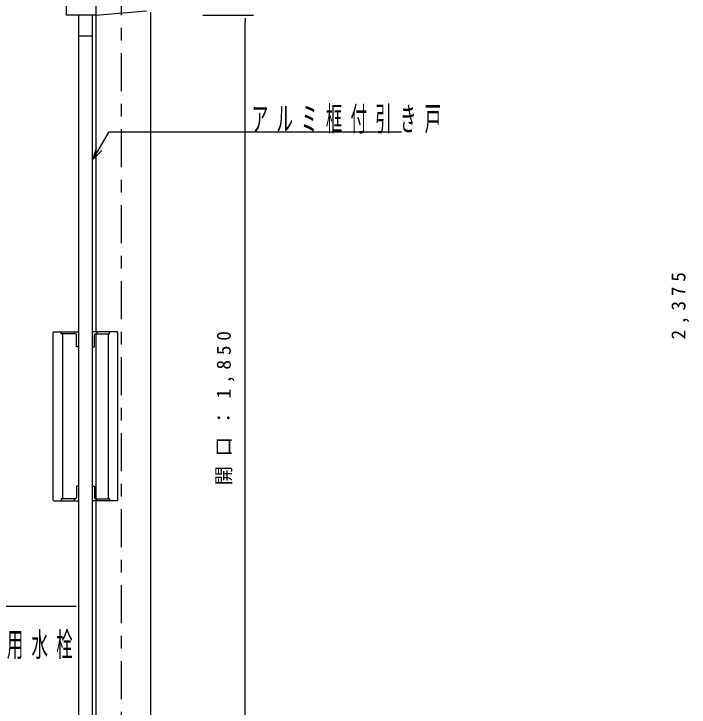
# Model space of a CAD drawing. Units: millimetres, scale not verified. Extents: x -13498 to 309, y -53460 to 8010.
# Drawn here: x -7089 to -5489, y -13369 to -11728 of the extents above; entities that cross this region are included whole.
import ezdxf

# ---------------------------------------------------------------- set-up
doc = ezdxf.new("R2010")
doc.units = ezdxf.units.MM
doc.header["$LTSCALE"] = 30
doc.linetypes.add('USER2', pattern=[6, 3, -1, 1, -1])
doc.layers.add('layer1', color=4, linetype='Continuous', lineweight=25)
doc.styles.add('ＭＳ ゴシック', font='')
doc.styles.get('ＭＳ ゴシック').set_extended_font_data('MS Gothic')

msp = doc.modelspace()

# ---------------------------------------------------------------- linework, layer by layer
at = {"layer": 'layer1', "linetype": 'USER2'}
msp.add_line((-6834.8, -11100.7), (-6834.8, -15060.7), dxfattribs=at)
at = {"layer": 'layer1', "color": 20}
for p, q in [((-6894.8, -11350.7), (-6894.8, -11730.7)), ((-6894.8, -11730.7), (-6774.8, -11720.7))]:
    msp.add_line(p, q, dxfattribs=at)
at = {"layer": 'layer1', "color": 3}
for p, q in [((-6964.8, -11560.7), (-6964.8, -11730.7)), ((-6894.8, -11730.7), (-6964.8, -11730.7)), ((-6935.35, -11730.7), (-6935.35, -13570.7)), ((-6902.94, -11730.7), (-6902.94, -13570.7)), ((-6902.94, -11780.7), (-6935.35, -11780.7)), ((-6995.35, -12879.2), (-6995.35, -12482.2)), ((-6993.85, -12480.7), (-6935.35, -12480.7)), ((-6976.38, -12484.7), (-6976.38, -12481.7)), ((-6942.35, -12485.7), (-6975.38, -12485.7)), ((-6973.35, -12485.7), (-6973.35, -12875.7)), ((-6945.92, -12480.7), (-6945.92, -12485.7)), ((-6940.35, -12515.7), (-6940.35, -12487.7)), ((-6844.44, -12480.7), (-6902.94, -12480.7)), ((-6897.94, -12515.7), (-6897.94, -12487.7)), ((-6895.94, -12485.7), (-6861.91, -12485.7)), ((-6892.37, -12480.7), (-6892.37, -12485.7)), ((-6864.94, -12875.7), (-6864.94, -12485.7)), ((-6861.91, -12485.7), (-6861.91, -12480.7)), ((-6842.94, -12482.2), (-6842.94, -12879.2)), ((-6935.35, -12515.7), (-6940.35, -12515.7)), ((-6902.94, -12515.7), (-6897.94, -12515.7)), ((-6940.35, -12845.7), (-6940.35, -12873.7)), ((-6935.35, -12845.7), (-6940.35, -12845.7)), ((-6902.94, -12845.7), (-6897.94, -12845.7)), ((-6897.94, -12845.7), (-6897.94, -12873.7)), ((-6993.85, -12880.7), (-6935.35, -12880.7)), ((-6976.38, -12876.7), (-6976.38, -12879.7)), ((-6942.35, -12875.7), (-6975.38, -12875.7)), ((-6945.92, -12876.7), (-6945.92, -12879.7)), ((-6844.44, -12880.7), (-6902.94, -12880.7)), ((-6895.94, -12875.7), (-6862.91, -12875.7)), ((-6892.37, -12879.7), (-6892.37, -12876.7)), ((-6861.91, -12876.7), (-6861.91, -12879.7))]:
    msp.add_line(p, q, dxfattribs=at)
at = {"layer": 'layer1'}
for p, q in [((-6894.8, -11730.7), (-6894.8, -12480.7)), ((-6764.8, -11724.7), (-6764.8, -13580.7)), ((-6641.25, -11730.7), (-6521.25, -11730.7)), ((-6541.25, -11738.2), (-6541.25, -11745.7)), ((-6541.25, -13565.7), (-6541.25, -11745.7)), ((-6886.63, -12047.54), (-6863.05, -12006.7)), ((-6863.05, -12006.7), (-6515.24, -12006.7)), ((-6515.24, -12006.7), (-6170.82, -12006.7)), ((-6900.63, -12071.79), (-6893.13, -12043.79)), ((-6900.63, -12071.79), (-6886.63, -12047.54)), ((-6880.13, -12051.29), (-6900.63, -12071.79)), ((-6894.8, -12485.7), (-6894.8, -12875.7)), ((-6894.8, -12880.7), (-6894.8, -13580.7)), ((-7157.92, -13130.52), (-6941.1, -13130.52))]:
    msp.add_line(p, q, dxfattribs=at)
at = {"layer": 'layer1', "color": 3}
for centre, radius, start, end in [((-6993.85, -12482.2), 1.5, 90, 180), ((-6975.38, -12481.7), 1, 90, 180), ((-6975.38, -12484.7), 1, 180, 270), ((-6942.35, -12487.7), 2, 0, 90), ((-6895.94, -12487.7), 2, 90, 180), ((-6844.44, -12482.2), 1.5, 0, 90), ((-6993.85, -12879.2), 1.5, 180, 270), ((-6975.38, -12876.7), 1, 90, 180), ((-6975.38, -12879.7), 1, 180, 270), ((-6944.92, -12876.7), 1, 90, 180), ((-6944.92, -12879.7), 1, 180, 270), ((-6942.35, -12873.7), 2, 270, 0), ((-6895.94, -12873.7), 2, 180, 270), ((-6893.37, -12876.7), 1, 0, 90), ((-6893.37, -12879.7), 1, 270, 0), ((-6862.91, -12876.7), 1, 0, 90), ((-6862.91, -12879.7), 1, 270, 0), ((-6844.44, -12879.2), 1.5, 270, 0)]:
    msp.add_arc(centre, radius, start, end, dxfattribs=at)

# ---------------------------------------------------------------- texts
at = {"layer": 'layer1', "color": 2, "char_height": 57.18, "attachment_point": 7, "style": 'ＭＳ ゴシック'}
for s, insert in [('\\T1.5;\\W0.5;アルミ框付引き戸', (-6525.39, -12011.21)), ('\\T1.5;\\W0.5;掃除用水栓', (-7222.5, -13256.01))]:
    msp.add_mtext(s, dxfattribs=dict(at, insert=insert))
at = {"layer": 'layer1', "color": 3, "char_height": 33.5, "attachment_point": 5, "rotation": 90, "style": 'ＭＳ ゴシック'}
for s, insert in [('\\T1.5;2,375', (-5510.55, -12413.2)), ('\\T1.5;開口：1,850', (-6587.46, -12655.7))]:
    msp.add_mtext(s, dxfattribs=dict(at, insert=insert))

doc.saveas('drawing.dxf')
